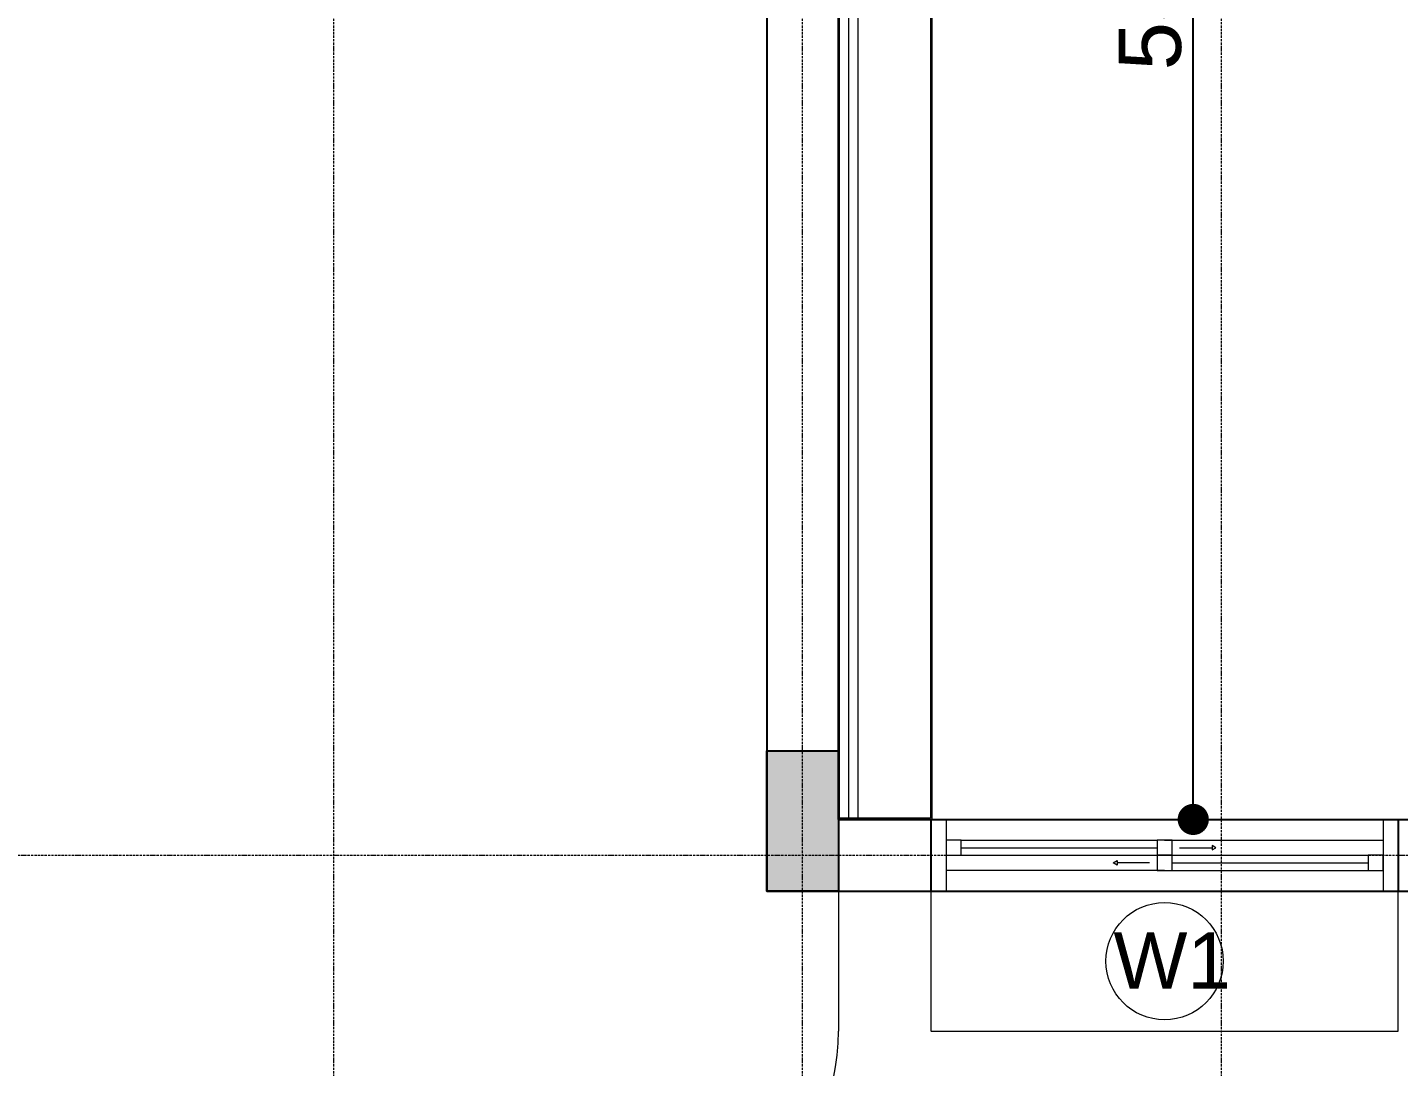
# Model space of a CAD drawing. Header units: millimetres. Extents: x -425671 to 598394, y -194194 to 343585.
# Drawn here: x 43240 to 47643, y 104973 to 108309 of the extents above; entities that cross this region are included whole.
import ezdxf

# ---------------------------------------------------------------- set-up
doc = ezdxf.new("R2010")
doc.units = ezdxf.units.MM
for name, pattern in [('ACAD_ISO10W100', [18, 12, -3, 0, -3]), ('DOT3', [0.06, 0, -0.06]), ('HIDDEN', [9.525, 6.35, -3.175])]:
    doc.linetypes.add(name, pattern=pattern)
for name, color, linetype, lineweight in [('230mm Wall', 250, 'Continuous', 25), ('Centre line', 30, 'Continuous', 9), ('Column', 250, 'Continuous', 25), ('Furniture', 250, 'Continuous', 5), ('Hidden', 250, 'Continuous', 5), ('Railing', 250, 'Continuous', 9), ('S-DIM', 30, 'Continuous', 13), ('TEXT', 30, 'DOT3', 9), ('window', 250, 'Continuous', 13)]:
    doc.layers.add(name, color=color, linetype=linetype, lineweight=lineweight)
doc.styles.get("Standard").update_dxf_attribs({"font": 'arial.ttf'})
doc.dimstyles.new('ISO-25', dxfattribs={"dimtxt": 200, "dimasz": 180, "dimexe": 1.25, "dimexo": 0.625, "dimtad": 1, "dimtxsty": 'Standard', "dimblk": 'DOT', "dimcen": 2.5, "dimadec": 0, "dimazin": 0, "dimtfac": 1, "dimtmove": 0, "dimatfit": 3, "dimfxl": 0, "dimarcsym": 0})

# ---------------------------------------------------------------- blocks, each defined once
blk = doc.blocks.new('TV Unit')
at = {"layer": 'Furniture', "linetype": 'Continuous'}
for p, q in [((3474260.3, 840156.8), (3474560.3, 840156.8)), ((3474260.3, 837161.8), (3474260.3, 840156.8)), ((3474264.3, 840152.8), (3474556.3, 840152.8)), ((3474264.3, 837165.8), (3474264.3, 840152.8)), ((3474294.3, 837165.8), (3474294.3, 840152.8)), ((3474324.3, 837165.8), (3474324.3, 840152.8)), ((3474556.3, 840152.8), (3474556.3, 837165.8)), ((3474560.3, 840156.8), (3474560.3, 837161.8)), ((3474560.3, 837161.8), (3474260.3, 837161.8)), ((3474556.3, 837165.8), (3474264.3, 837165.8))]:
    blk.add_line(p, q, dxfattribs=at)
blk = doc.blocks.new('WINODO1')
at = {"layer": 'window', "linetype": 'Continuous'}
for p, q in [((2471212539.7, 936769700.1), (2471212491.3, 936769700.1)), ((2471212491.3, 936769700.1), (2471212491.3, 936769470.1)), ((2471212539.7, 936769700.1), (2471212539.7, 936769470.1)), ((2471213991.3, 936769700.1), (2471213942.9, 936769700.1)), ((2471213942.9, 936769700.1), (2471213942.9, 936769470.1)), ((2471213991.3, 936769700.1), (2471213991.3, 936769470.1)), ((2471212539.7, 936769470.1), (2471212491.3, 936769470.1)), ((2471213991.3, 936769470.1), (2471213942.9, 936769470.1))]:
    blk.add_line(p, q, dxfattribs=at)
at = {"layer": 'window'}
for p, q in [((2471212539.7, 936769700.1), (2471213942.9, 936769700.1)), ((2471212588.1, 936769633.5), (2471213217.1, 936769633.5)), ((2471213241.3, 936769633.5), (2471213942.9, 936769633.5)), ((2471213289.7, 936769609.3), (2471213393.6, 936769609.3)), ((2471212588.1, 936769585.1), (2471213217.1, 936769585.1)), ((2471213192.9, 936769560.9), (2471213089, 936769560.9)), ((2471213265.5, 936769585.1), (2471213894.6, 936769585.1)), ((2471213241.3, 936769536.7), (2471212539.7, 936769536.7)), ((2471213265.5, 936769536.7), (2471213894.6, 936769536.7)), ((2471212539.7, 936769470.1), (2471213942.9, 936769470.1))]:
    blk.add_line(p, q, dxfattribs=at)
at = {"layer": 'window', "color": 4}
for p, q in [((2471212588.1, 936769609.3), (2471213217.1, 936769609.3)), ((2471213265.5, 936769560.9), (2471213894.6, 936769560.9))]:
    blk.add_line(p, q, dxfattribs=at)
at = {"layer": 'window'}
for points in [[(2471212539.7, 936769585.1), (2471212588.1, 936769585.1), (2471212588.1, 936769633.5), (2471212539.7, 936769633.5)], [(2471213217.1, 936769585.1), (2471213265.5, 936769585.1), (2471213265.5, 936769633.5), (2471213217.1, 936769633.5)], [(2471213406.2, 936769609.3), (2471213393.6, 936769616.5), (2471213393.6, 936769602)], [(2471213076.5, 936769560.9), (2471213089, 936769568.1), (2471213089, 936769553.6)], [(2471213217.1, 936769536.7), (2471213265.5, 936769536.7), (2471213265.5, 936769585.1), (2471213217.1, 936769585.1)], [(2471213894.6, 936769536.7), (2471213942.9, 936769536.7), (2471213942.9, 936769585.1), (2471213894.6, 936769585.1)]]:
    blk.add_lwpolyline(points, close=True, dxfattribs=at)
blk = doc.blocks.new('_Dot')
at = {"color": 0, "linetype": 'ByBlock', "lineweight": -2}
blk.add_line((-0.5, 0), (-1, 0), dxfattribs=at)
at = {"color": 0, "linetype": 'ByBlock', "const_width": 0.5}
blk.add_lwpolyline([(-0.25, 0, 1), (0.25, 0, 1)], format="xyb", close=True, dxfattribs=at)
blk = doc.blocks.new('*D220')
at = {"layer": 'Defpoints', "color": 0, "transparency": 16777216}
for p in [(46891.5, 111586), (46983.5, 111586), (46891.5, 105766)]:
    blk.add_point(p, dxfattribs=at)
at = {"layer": 'S-DIM', "color": 0, "lineweight": -2, "transparency": 16777216}
for p, q in [((46892.2, 111586), (46984.8, 111586)), ((46983.5, 105866), (46983.5, 111486)), ((46892.2, 105766), (46984.8, 105766))]:
    blk.add_line(p, q, dxfattribs=at)
at = {"layer": 'S-DIM', "color": 0, "lineweight": -2, "transparency": 16777216, "xscale": 100, "yscale": 100, "zscale": 100}
for p, rotation in [((46983.5, 111586), 90), ((46983.5, 105766), 270)]:
    blk.add_blockref('_Dot', p, dxfattribs=dict(at, rotation=rotation))
at = {"layer": 'S-DIM', "color": 0, "transparency": 16777216, "insert": (46862.7, 108676), "char_height": 200, "attachment_point": 5, "rotation": 90}
blk.add_mtext('5820,02', dxfattribs=at)
blk = doc.blocks.new('w1')
at = {"layer": 'TEXT', "linetype": 'Continuous'}
blk.add_circle((537677.7, -502628.2), 188.3, dxfattribs=at)
at = {"layer": 'TEXT', "linetype": 'Continuous', "insert": (537513.6, -502536.1), "char_height": 180, "attachment_point": 1}
blk.add_mtext_dynamic_manual_height_columns('W1', width=676.26, gutter_width=12.5, heights=[0], dxfattribs=at)

msp = doc.modelspace()

# ---------------------------------------------------------------- hatches: boundary and pattern name
at = {"layer": 'Column', "transparency": 33554687}
h = msp.add_hatch(color=256, dxfattribs=at)
h.dxf.hatch_style = 1
h.paths.add_polyline_path([(56469.03, 105535.995), (56699.03, 105535.995), (56699.03, 105985.995), (56469.03, 105985.995)])
h.paths.add_polyline_path([(50039.03, 105535.995), (50269.03, 105535.995), (50269.03, 105985.995), (50039.03, 105985.995)])
h.paths.add_polyline_path([(45614.03, 105535.995), (45844.03, 105535.995), (45844.03, 105985.995), (45614.03, 105985.995)])
h.paths.add_polyline_path([(45614.03, 111366.016), (45844.03, 111366.016), (45844.03, 111816.016), (45614.03, 111816.016)])
h.paths.add_polyline_path([(49819.03, 111586.016), (50269.03, 111586.016), (50269.03, 111816.016), (49819.03, 111816.016)])
h.paths.add_polyline_path([(56699.03, 111966.016), (56469.03, 111966.016), (56469.03, 111516.016), (56699.03, 111516.016)])
h.paths.add_polyline_path([(58199.03, 111586.016), (58429.03, 111586.016), (58429.03, 111816.016), (58199.03, 111816.016)])
h.paths.add_polyline_path([(58199.03, 114626.016), (58429.03, 114626.016), (58429.03, 114856.016), (58199.03, 114856.016)])
h.paths.add_polyline_path([(56699.03, 114626.016), (56699.03, 114856.016), (56249.03, 114856.016), (56249.03, 114626.016)])
h.paths.add_polyline_path([(53219.03, 114626.016), (53219.03, 114856.016), (52769.03, 114856.016), (52769.03, 114626.016)])
h.paths.add_polyline_path([(50269.03, 114626.016), (50269.03, 114856.016), (49819.03, 114856.016), (49819.03, 114626.016)])
h.paths.add_polyline_path([(46959.03, 114856.016), (46959.03, 114626.016), (47409.03, 114626.016), (47409.03, 114856.016)])
h.paths.add_polyline_path([(44109.03, 117696.016), (44339.03, 117696.016), (44339.03, 117926.016), (44109.03, 117926.016)])
h.paths.add_polyline_path([(47189.03, 117696.016), (47189.03, 117926.016), (46959.03, 117926.016), (46959.03, 117696.016)])
h.paths.add_polyline_path([(52999.03, 119626.016), (52999.03, 119856.016), (52549.03, 119856.016), (52549.03, 119626.016)])
h.paths.add_polyline_path([(56249.03, 119856.016), (56249.03, 119626.016), (56699.03, 119626.016), (56699.03, 119856.016)])
h.paths.add_polyline_path([(46959.03, 119626.016), (47189.03, 119626.016), (47189.03, 119856.016), (46959.03, 119856.016)])
h.paths.add_polyline_path([(44339.03, 119626.016), (44339.03, 119856.016), (44109.03, 119856.016), (44109.03, 119626.016)])
h.paths.add_polyline_path([(44109.03, 123176.016), (44339.03, 123176.016), (44339.03, 123626.016), (44109.03, 123626.016)])
h.paths.add_polyline_path([(47409.03, 123396.016), (47409.03, 123626.016), (46959.03, 123626.016), (46959.03, 123396.016)])
h.paths.add_polyline_path([(52999.03, 123396.016), (52999.03, 123626.016), (52549.03, 123626.016), (52549.03, 123396.016)])
h.paths.add_polyline_path([(56249.03, 123396.016), (56699.03, 123396.016), (56699.03, 123626.016), (56249.03, 123626.016)])

# ---------------------------------------------------------------- linework, layer by layer
at = {"layer": '230mm Wall'}
for p, q in [((45614.03, 111816.016), (45614.03, 105535.995)), ((45844.03, 105765.995), (50039.03, 105765.995)), ((46141.53, 105765.995), (46141.53, 105535.995)), ((47641.53, 105765.995), (47641.53, 105535.995)), ((45614.03, 105535.995), (50039.03, 105535.995))]:
    msp.add_line(p, q, dxfattribs=at)
at = {"layer": '230mm Wall', "transparency": 33554687}
msp.add_line((45844.03, 111816.016), (45844.03, 105535.995), dxfattribs=at)
at = {"layer": 'Centre line', "linetype": 'ACAD_ISO10W100', "ltscale": 0.6}
for p, q in [((44224.008, 97626.016), (44224.035, 129626.016)), ((45729.018, 97626.016), (45729.044, 129626.016)), ((47074.011, 97626.016), (47074.038, 129626.016)), ((37039.03, 105651.005), (63039.03, 105651.005))]:
    msp.add_line(p, q, dxfattribs=at)
at = {"layer": 'Column'}
msp.add_lwpolyline([(45614.03, 105985.995), (45844.03, 105985.995), (45844.03, 105535.995), (45614.03, 105535.995)], close=True, dxfattribs=at)
at = {"layer": 'Hidden'}
msp.add_line((45844.03, 105535.995), (45844.03, 105086.016), dxfattribs=at)
at = {"layer": 'Hidden', "linetype": 'HIDDEN', "ltscale": 0.2}
msp.add_lwpolyline([(46141.53, 105085.995), (47641.53, 105085.995), (47641.53, 105535.995), (46141.53, 105535.995)], close=True, dxfattribs=at)
at = {"layer": 'Hidden'}
msp.add_arc((45094.03, 105086.016), 750, 270, 0, dxfattribs=at)

# ---------------------------------------------------------------- block references
at = {"layer": 'Railing'}
msp.add_blockref('TV Unit', (-3428416.315, -731395.806), dxfattribs=at)
at = {"layer": 'TEXT', "linetype": 'Continuous'}
msp.add_blockref('w1', (-490786.145, 607939.157), dxfattribs=at)
at = {"layer": 'window', "linetype": 'Continuous'}
msp.add_blockref('WINODO1', (-2471166349.802, -936663934.11), dxfattribs=at)

# ---------------------------------------------------------------- dimensions: what is measured, and where the dimension line sits
at = {"layer": 'S-DIM'}
dim = msp.add_linear_dim(base=(46983.525, 111586.016), p1=(46891.53, 105765.995), p2=(46891.53, 111586.016), angle=90, dimstyle='ISO-25', override={"dimasz": 100}, dxfattribs=at)
dim.commit()
dim.dimension.update_dxf_attribs({"geometry": '*D220', "text_midpoint": (46862.709, 108676.005)})

doc.saveas('drawing.dxf')
